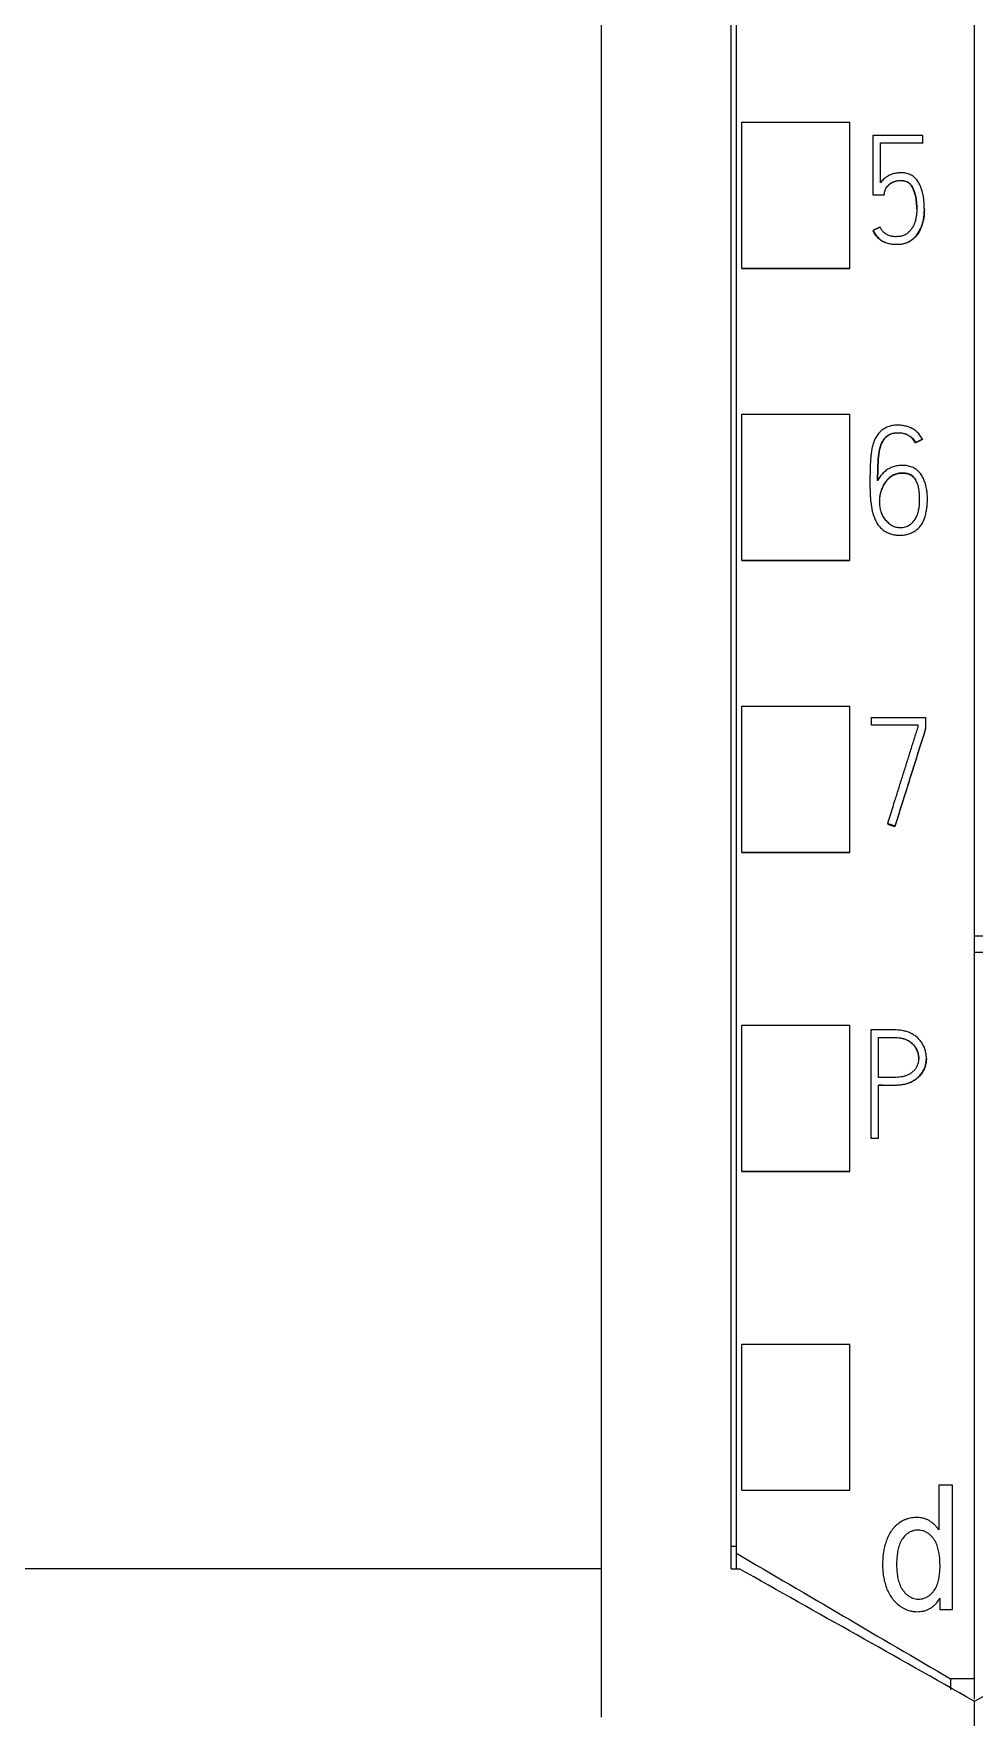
# Model space of a CAD drawing. Header units: millimetres. Extents: x 1359 to 3577, y 1333 to 3557.
# Drawn here: x 2888.37 to 2905.77, y 3203.63 to 3234.78 of the extents above; entities that cross this region are included whole.
import ezdxf

# ---------------------------------------------------------------- set-up
doc = ezdxf.new("R2010")
doc.units = ezdxf.units.MM
doc.set_wipeout_variables(frame=1)
doc.layers.add('000-PI-Oprema', color=30, linetype='Continuous', lineweight=5)
doc.layers.add('002-PI-Kabelska kanalica', color=150, linetype='Continuous')

# ---------------------------------------------------------------- blocks, each defined once
blk = doc.blocks.new('S7-1500 DQ HF - 6ES7522-1BL01-0AB0')
blk.add_wipeout([(0, 147), (34.8, 147), (34.8, 0), (0, 0)])
at = {"layer": '000-PI-Oprema', "color": 0, "linetype": 'ByBlock', "lineweight": 0}
for p, q in [((34.8, 134.681), (34.8, 21.262)), ((30.4, 23.585), (30.4, 132.4)), ((30.5, 47.36), (30.5, 50.061)), ((30.5, 50.061), (32.5, 50.061)), ((32.5, 47.36), (32.5, 50.061)), ((32.924, 49.813), (32.924, 48.714)), ((33.848, 49.813), (32.924, 49.813)), ((33.063, 48.936), (33.063, 49.674)), ((33.063, 49.674), (33.848, 49.674)), ((33.848, 49.674), (33.848, 49.813)), ((33.848, 49.674), (33.848, 49.668)), ((32.924, 48.714), (32.924, 48.708)), ((32.924, 48.714), (33.135, 48.714)), ((33.876, 48.449), (33.876, 48.455)), ((32.93, 48.057), (32.93, 48.051)), ((30.5, 47.35), (30.5, 47.36)), ((30.5, 47.36), (32.5, 47.36)), ((30.5, 47.35), (32.5, 47.35)), ((32.5, 47.35), (32.5, 47.36)), ((30.5, 41.958), (30.5, 44.659)), ((30.5, 44.659), (32.5, 44.659)), ((32.5, 41.958), (32.5, 44.659)), ((33.713, 44.131), (33.713, 44.124)), ((33.841, 44.197), (33.841, 44.191)), ((32.87, 43.39), (32.87, 43.384)), ((33.933, 43.09), (33.933, 43.097)), ((30.5, 41.95), (30.5, 41.958)), ((30.5, 41.958), (32.5, 41.958)), ((30.5, 41.95), (32.5, 41.95)), ((32.5, 41.95), (32.5, 41.958)), ((30.5, 36.556), (30.5, 39.257)), ((30.5, 39.257), (32.5, 39.257)), ((32.5, 36.556), (32.5, 39.257)), ((32.901, 38.906), (32.901, 39.048)), ((32.901, 39.048), (33.899, 39.048)), ((33.899, 39.048), (33.899, 38.845)), ((33.761, 38.906), (32.901, 38.906)), ((33.761, 38.867), (33.761, 38.906)), ((33.899, 38.845), (33.899, 38.839)), ((33.198, 37.08), (33.198, 37.074)), ((33.331, 37.036), (33.331, 37.029)), ((30.5, 36.55), (30.5, 36.556)), ((30.5, 36.556), (32.5, 36.556)), ((30.5, 36.55), (32.5, 36.55)), ((32.5, 36.55), (32.5, 36.556)), ((30.5, 30.655), (30.5, 33.356)), ((30.5, 33.356), (32.5, 33.356)), ((32.5, 30.655), (32.5, 33.356)), ((32.887, 33.266), (32.887, 31.264)), ((33.028, 32.388), (33.028, 33.124)), ((33.913, 32.737), (33.913, 32.744)), ((33.028, 31.264), (33.028, 32.247)), ((32.887, 31.264), (33.028, 31.264)), ((30.5, 30.65), (30.5, 30.655)), ((30.5, 30.655), (32.5, 30.655)), ((30.5, 30.65), (32.5, 30.65)), ((32.5, 30.65), (32.5, 30.655)), ((30.5, 24.753), (30.5, 27.454)), ((30.5, 27.454), (32.5, 27.454)), ((32.5, 24.753), (32.5, 27.454)), ((30.5, 24.75), (30.5, 24.753)), ((30.5, 24.753), (32.5, 24.753)), ((30.5, 24.75), (32.5, 24.75)), ((32.5, 24.75), (32.5, 24.753)), ((34.145, 24.842), (34.145, 24.016)), ((34.396, 24.842), (34.145, 24.842)), ((34.396, 22.542), (34.396, 24.842)), ((30.3, 23.714), (30.4, 23.714)), ((30.4, 23.299), (30.4, 23.585)), ((27.9, 23.296), (6.9, 23.296)), ((30.3, 23.299), (30.45, 23.299)), ((34.161, 22.752), (34.161, 22.542)), ((34.161, 22.542), (34.396, 22.542)), ((34.36, 21.262), (34.36, 21.059)), ((34.8, 21.262), (34.36, 21.262)), ((34.8, 21.262), (34.8, 20.886))]:
    blk.add_line(p, q, dxfattribs=at)
for centre, major_axis, ratio, start_param, end_param in [((45.942, 14.889), (314.693, 1002.461), 0.017767, 1.552474, 1.55428), ((45.677, 15.394), (311.246, 991.457), 0.017574, 1.552664, 1.55449)]:
    blk.add_ellipse(centre, major_axis=major_axis, ratio=ratio, start_param=start_param, end_param=end_param, dxfattribs=at)
for points, knots in [([(30.3, 23.299), (30.3, 26.64), (30.3, 34.605), (30.3, 47.245), (30.3, 62.731), (30.3, 77.025), (30.3, 91.235), (30.3, 105.802), (30.3, 119.972), (30.3, 129.542), (30.3, 132.586)], [0, 0, 0, 0, 0.091483, 0.21812, 0.346206, 0.515858, 0.610111, 0.736264, 0.916066, 1, 1, 1, 1]), ([(27.9, 129.52), (27.9, 127.497), (27.9, 118.948), (27.9, 105.802), (27.9, 91.235), (27.9, 77.025), (27.9, 62.731), (27.9, 47.245), (27.9, 34.486), (27.9, 25.605), (27.9, 21.348), (27.9, 20.55)], [0, 0, 0, 0, 0.055935, 0.236292, 0.362833, 0.457376, 0.627551, 0.756032, 0.883059, 0.978086, 1, 1, 1, 1]), ([(32.93, 48.057), (32.942, 48.031), (32.956, 48.005), (32.98, 47.969), (32.988, 47.958), (33.007, 47.935), (33.018, 47.925), (33.039, 47.905), (33.05, 47.896), (33.073, 47.879), (33.085, 47.871), (33.11, 47.856), (33.123, 47.849), (33.15, 47.836), (33.163, 47.831), (33.191, 47.822), (33.205, 47.818), (33.233, 47.811), (33.248, 47.808), (33.277, 47.804), (33.291, 47.803), (33.313, 47.802), (33.32, 47.801), (33.335, 47.8), (33.342, 47.8), (33.364, 47.799), (33.379, 47.799), (33.408, 47.8), (33.423, 47.801), (33.452, 47.804), (33.466, 47.807), (33.495, 47.813), (33.51, 47.817), (33.551, 47.83), (33.578, 47.842), (33.617, 47.864), (33.629, 47.872), (33.653, 47.889), (33.664, 47.898), (33.686, 47.918), (33.697, 47.928), (33.717, 47.949), (33.727, 47.961), (33.753, 47.996), (33.769, 48.02), (33.79, 48.059), (33.797, 48.072), (33.809, 48.098), (33.815, 48.112), (33.831, 48.153), (33.84, 48.181), (33.855, 48.237), (33.861, 48.266), (33.867, 48.309), (33.869, 48.323), (33.872, 48.352), (33.873, 48.367), (33.876, 48.411), (33.876, 48.44), (33.875, 48.499), (33.873, 48.557), (33.868, 48.615), (33.86, 48.673), (33.855, 48.702), (33.846, 48.745), (33.842, 48.759), (33.835, 48.788), (33.83, 48.802), (33.817, 48.844), (33.806, 48.871), (33.786, 48.911), (33.779, 48.924), (33.765, 48.949), (33.757, 48.961), (33.731, 48.997), (33.712, 49.019), (33.667, 49.058), (33.643, 49.074), (33.603, 49.094), (33.589, 49.1), (33.561, 49.109), (33.547, 49.112), (33.518, 49.118), (33.503, 49.12), (33.474, 49.122), (33.459, 49.122), (33.429, 49.122), (33.415, 49.121), (33.386, 49.119), (33.371, 49.117), (33.342, 49.113), (33.328, 49.11), (33.299, 49.103), (33.285, 49.098), (33.257, 49.089), (33.243, 49.083), (33.217, 49.071), (33.204, 49.064), (33.179, 49.048), (33.166, 49.04), (33.143, 49.022), (33.132, 49.013), (33.11, 48.993), (33.1, 48.982), (33.081, 48.96), (33.071, 48.949), (33.063, 48.936)], [0, 0, 0, 0, 0.03125, 0.03125, 0.046875, 0.046875, 0.0625, 0.0625, 0.078125, 0.078125, 0.09375, 0.09375, 0.109375, 0.109375, 0.125, 0.125, 0.140625, 0.140625, 0.15625, 0.15625, 0.171875, 0.171875, 0.179687, 0.179687, 0.1875, 0.1875, 0.203125, 0.203125, 0.21875, 0.21875, 0.234375, 0.234375, 0.25, 0.25, 0.28125, 0.28125, 0.296875, 0.296875, 0.3125, 0.3125, 0.328125, 0.328125, 0.34375, 0.34375, 0.375, 0.375, 0.390625, 0.390625, 0.40625, 0.40625, 0.4375, 0.4375, 0.46875, 0.46875, 0.484375, 0.484375, 0.5, 0.5, 0.53125, 0.53125, 0.5625, 0.59375, 0.59375, 0.625, 0.625, 0.640625, 0.640625, 0.65625, 0.65625, 0.6875, 0.6875, 0.703125, 0.703125, 0.71875, 0.71875, 0.75, 0.75, 0.78125, 0.78125, 0.796875, 0.796875, 0.8125, 0.8125, 0.828125, 0.828125, 0.84375, 0.84375, 0.859375, 0.859375, 0.875, 0.875, 0.890625, 0.890625, 0.90625, 0.90625, 0.921875, 0.921875, 0.9375, 0.9375, 0.953125, 0.953125, 0.96875, 0.96875, 0.984375, 0.984375, 1, 1, 1, 1]), ([(33.135, 48.714), (33.136, 48.738), (33.139, 48.761), (33.148, 48.794), (33.152, 48.805), (33.161, 48.827), (33.166, 48.837), (33.179, 48.856), (33.186, 48.866), (33.197, 48.879), (33.201, 48.883), (33.209, 48.892), (33.213, 48.896), (33.234, 48.915), (33.253, 48.929), (33.284, 48.946), (33.294, 48.951), (33.315, 48.96), (33.326, 48.964), (33.359, 48.974), (33.383, 48.978), (33.417, 48.981), (33.429, 48.981), (33.452, 48.981), (33.463, 48.98), (33.498, 48.977), (33.521, 48.972), (33.548, 48.962), (33.554, 48.959), (33.564, 48.954), (33.569, 48.951), (33.584, 48.942), (33.593, 48.935), (33.606, 48.924), (33.61, 48.92), (33.618, 48.911), (33.629, 48.898), (33.639, 48.884), (33.651, 48.864), (33.657, 48.854), (33.667, 48.833), (33.672, 48.823), (33.685, 48.791), (33.693, 48.769), (33.706, 48.725), (33.712, 48.703), (33.718, 48.669), (33.72, 48.658), (33.724, 48.635), (33.729, 48.601), (33.732, 48.567), (33.735, 48.521), (33.736, 48.498), (33.737, 48.43), (33.735, 48.385), (33.728, 48.328), (33.726, 48.316), (33.722, 48.294), (33.72, 48.282), (33.713, 48.248), (33.707, 48.226), (33.692, 48.182), (33.683, 48.161), (33.662, 48.119), (33.65, 48.099), (33.624, 48.062), (33.609, 48.044), (33.584, 48.02), (33.575, 48.012), (33.557, 47.998), (33.548, 47.991), (33.528, 47.979), (33.518, 47.973), (33.497, 47.963), (33.486, 47.959), (33.453, 47.949), (33.43, 47.945), (33.395, 47.942), (33.383, 47.941), (33.36, 47.94), (33.349, 47.94), (33.314, 47.941), (33.291, 47.944), (33.257, 47.951), (33.246, 47.954), (33.224, 47.961), (33.213, 47.965), (33.192, 47.975), (33.181, 47.98), (33.161, 47.992), (33.152, 47.999), (33.124, 48.02), (33.107, 48.036), (33.086, 48.064), (33.08, 48.074), (33.068, 48.094), (33.062, 48.105), (33.057, 48.115)], [0, 0, 0, 0, 0.03125, 0.03125, 0.046875, 0.046875, 0.0625, 0.0625, 0.078125, 0.078125, 0.085937, 0.085937, 0.09375, 0.09375, 0.125, 0.125, 0.140625, 0.140625, 0.15625, 0.15625, 0.1875, 0.1875, 0.203125, 0.203125, 0.21875, 0.21875, 0.25, 0.25, 0.257812, 0.257812, 0.265625, 0.265625, 0.28125, 0.28125, 0.289062, 0.289062, 0.296875, 0.3125, 0.3125, 0.328125, 0.328125, 0.34375, 0.34375, 0.375, 0.375, 0.40625, 0.40625, 0.421875, 0.421875, 0.4375, 0.46875, 0.46875, 0.5, 0.5, 0.5625, 0.5625, 0.578125, 0.578125, 0.59375, 0.59375, 0.625, 0.625, 0.65625, 0.65625, 0.6875, 0.6875, 0.71875, 0.71875, 0.734375, 0.734375, 0.75, 0.75, 0.765625, 0.765625, 0.78125, 0.78125, 0.8125, 0.8125, 0.828125, 0.828125, 0.84375, 0.84375, 0.875, 0.875, 0.890625, 0.890625, 0.90625, 0.90625, 0.921875, 0.921875, 0.9375, 0.9375, 0.96875, 0.96875, 0.984375, 0.984375, 1, 1, 1, 1]), ([(33.736, 48.45), (33.736, 48.456), (33.736, 48.461), (33.736, 48.488), (33.735, 48.511), (33.732, 48.557), (33.73, 48.579), (33.722, 48.647), (33.714, 48.692), (33.694, 48.759), (33.687, 48.781), (33.669, 48.823), (33.659, 48.844), (33.641, 48.874), (33.635, 48.883), (33.62, 48.902), (33.613, 48.911), (33.596, 48.927), (33.587, 48.934), (33.572, 48.944), (33.567, 48.947), (33.556, 48.952), (33.551, 48.954), (33.535, 48.961), (33.524, 48.964), (33.501, 48.969), (33.489, 48.971), (33.466, 48.974), (33.455, 48.974), (33.431, 48.975), (33.42, 48.974), (33.396, 48.973), (33.385, 48.971), (33.362, 48.967), (33.328, 48.959), (33.296, 48.946), (33.265, 48.929), (33.255, 48.923), (33.236, 48.909), (33.227, 48.902), (33.21, 48.887), (33.202, 48.878), (33.19, 48.865), (33.187, 48.861), (33.184, 48.857)], [0, 0, 0, 0, 0.015803, 0.015803, 0.087472, 0.087472, 0.159141, 0.159141, 0.30248, 0.30248, 0.374149, 0.374149, 0.445818, 0.445818, 0.481653, 0.481653, 0.517487, 0.517487, 0.553322, 0.553322, 0.571239, 0.571239, 0.589156, 0.589156, 0.624991, 0.624991, 0.660826, 0.660826, 0.69666, 0.69666, 0.732495, 0.732495, 0.768329, 0.768329, 0.804164, 0.875833, 0.875833, 0.911668, 0.911668, 0.947502, 0.947502, 0.983337, 0.983337, 1, 1, 1, 1]), ([(33.876, 48.449), (33.876, 48.428), (33.875, 48.406), (33.873, 48.356), (33.871, 48.327), (33.865, 48.284), (33.862, 48.269), (33.857, 48.24), (33.853, 48.226), (33.843, 48.183), (33.834, 48.155), (33.813, 48.1), (33.801, 48.074), (33.774, 48.021), (33.758, 47.996), (33.732, 47.961), (33.723, 47.95), (33.703, 47.928), (33.693, 47.917), (33.66, 47.887), (33.637, 47.87), (33.599, 47.847), (33.586, 47.841), (33.559, 47.828), (33.545, 47.823), (33.504, 47.808), (33.475, 47.801), (33.431, 47.795), (33.417, 47.794), (33.387, 47.793), (33.372, 47.793), (33.343, 47.794), (33.329, 47.795), (33.299, 47.796), (33.285, 47.797), (33.255, 47.801), (33.241, 47.803), (33.212, 47.81), (33.198, 47.814), (33.17, 47.823), (33.156, 47.828), (33.129, 47.84), (33.116, 47.846), (33.09, 47.861), (33.078, 47.87), (33.054, 47.887), (33.042, 47.896), (33.02, 47.916), (33.01, 47.926), (32.991, 47.948), (32.982, 47.96), (32.956, 47.998), (32.942, 48.024), (32.93, 48.051)], [0, 0, 0, 0, 0.044434, 0.044434, 0.104157, 0.104157, 0.134018, 0.134018, 0.16388, 0.16388, 0.223602, 0.223602, 0.283325, 0.283325, 0.343048, 0.343048, 0.37291, 0.37291, 0.402771, 0.402771, 0.462494, 0.462494, 0.492355, 0.492355, 0.522217, 0.522217, 0.58194, 0.58194, 0.611801, 0.611801, 0.641663, 0.641663, 0.671524, 0.671524, 0.701386, 0.701386, 0.731247, 0.731247, 0.761108, 0.761108, 0.79097, 0.79097, 0.820831, 0.820831, 0.850693, 0.850693, 0.880554, 0.880554, 0.910416, 0.910416, 0.940277, 0.940277, 1, 1, 1, 1]), ([(33.841, 44.197), (33.827, 44.222), (33.811, 44.246), (33.784, 44.281), (33.775, 44.292), (33.755, 44.313), (33.745, 44.323), (33.712, 44.352), (33.689, 44.369), (33.652, 44.391), (33.639, 44.398), (33.612, 44.41), (33.599, 44.415), (33.558, 44.429), (33.53, 44.437), (33.487, 44.444), (33.473, 44.447), (33.444, 44.45), (33.43, 44.451), (33.387, 44.453), (33.358, 44.453), (33.315, 44.449), (33.3, 44.448), (33.272, 44.443), (33.258, 44.44), (33.215, 44.428), (33.189, 44.418), (33.15, 44.398), (33.137, 44.391), (33.113, 44.375), (33.101, 44.367), (33.067, 44.34), (33.046, 44.319), (33.018, 44.286), (33.009, 44.275), (32.992, 44.251), (32.985, 44.239), (32.963, 44.202), (32.951, 44.175), (32.93, 44.121), (32.922, 44.093), (32.908, 44.037), (32.903, 44.009), (32.894, 43.953), (32.89, 43.924), (32.881, 43.839), (32.877, 43.781), (32.873, 43.666), (32.872, 43.609), (32.869, 43.436), (32.868, 43.321), (32.874, 43.177), (32.876, 43.149), (32.879, 43.092), (32.882, 43.063), (32.891, 42.977), (32.9, 42.921), (32.917, 42.85), (32.92, 42.836), (32.928, 42.808), (32.933, 42.794), (32.947, 42.753), (32.957, 42.726), (32.975, 42.687), (32.982, 42.674), (32.996, 42.649), (33.003, 42.636), (33.027, 42.599), (33.045, 42.577), (33.075, 42.546), (33.086, 42.536), (33.108, 42.517), (33.12, 42.508), (33.156, 42.484), (33.182, 42.471), (33.222, 42.454), (33.236, 42.449), (33.264, 42.44), (33.278, 42.436), (33.32, 42.425), (33.348, 42.421), (33.392, 42.417), (33.406, 42.416), (33.435, 42.415), (33.45, 42.416), (33.493, 42.419), (33.521, 42.423), (33.564, 42.434), (33.577, 42.438), (33.605, 42.447), (33.619, 42.453), (33.658, 42.47), (33.684, 42.484), (33.719, 42.509), (33.731, 42.518), (33.754, 42.536), (33.764, 42.546), (33.795, 42.577), (33.813, 42.599), (33.837, 42.636), (33.844, 42.649), (33.857, 42.675), (33.863, 42.688), (33.88, 42.728), (33.889, 42.756), (33.9, 42.798), (33.903, 42.812), (33.909, 42.84), (33.911, 42.855), (33.918, 42.898), (33.922, 42.926), (33.931, 43.013), (33.934, 43.07), (33.932, 43.156), (33.93, 43.185), (33.923, 43.242), (33.919, 43.271), (33.906, 43.329), (33.899, 43.357), (33.881, 43.412), (33.87, 43.44), (33.845, 43.493), (33.831, 43.518), (33.798, 43.566), (33.779, 43.588), (33.747, 43.618), (33.735, 43.628), (33.712, 43.645), (33.699, 43.652), (33.673, 43.666), (33.66, 43.672), (33.632, 43.683), (33.618, 43.687), (33.576, 43.699), (33.547, 43.704), (33.503, 43.708), (33.488, 43.708), (33.459, 43.709), (33.444, 43.709), (33.401, 43.706), (33.372, 43.702), (33.329, 43.692), (33.314, 43.688), (33.287, 43.679), (33.273, 43.674), (33.234, 43.656), (33.208, 43.642), (33.172, 43.617), (33.16, 43.608), (33.137, 43.589), (33.127, 43.58), (33.095, 43.549), (33.076, 43.527), (33.041, 43.48), (33.025, 43.455), (33.012, 43.429)], [0, 0, 0, 0, 0.015625, 0.015625, 0.023437, 0.023437, 0.03125, 0.03125, 0.046875, 0.046875, 0.054687, 0.054687, 0.0625, 0.0625, 0.078125, 0.078125, 0.085937, 0.085937, 0.09375, 0.09375, 0.109375, 0.109375, 0.117187, 0.117187, 0.125, 0.125, 0.140625, 0.140625, 0.148437, 0.148437, 0.15625, 0.15625, 0.171875, 0.171875, 0.179687, 0.179687, 0.1875, 0.1875, 0.203125, 0.203125, 0.21875, 0.21875, 0.234375, 0.234375, 0.25, 0.25, 0.28125, 0.28125, 0.3125, 0.3125, 0.375, 0.375, 0.390625, 0.390625, 0.40625, 0.40625, 0.4375, 0.4375, 0.445312, 0.445312, 0.453125, 0.453125, 0.46875, 0.46875, 0.476562, 0.476562, 0.484375, 0.484375, 0.5, 0.5, 0.507812, 0.507812, 0.515625, 0.515625, 0.53125, 0.53125, 0.539062, 0.539062, 0.546875, 0.546875, 0.5625, 0.5625, 0.570312, 0.570312, 0.578125, 0.578125, 0.59375, 0.59375, 0.601562, 0.601562, 0.609375, 0.609375, 0.625, 0.625, 0.632812, 0.632812, 0.640625, 0.640625, 0.65625, 0.65625, 0.664062, 0.664062, 0.671875, 0.671875, 0.6875, 0.6875, 0.695312, 0.695312, 0.703125, 0.703125, 0.71875, 0.71875, 0.75, 0.75, 0.765625, 0.765625, 0.78125, 0.78125, 0.796875, 0.796875, 0.8125, 0.8125, 0.828125, 0.828125, 0.84375, 0.84375, 0.851562, 0.851562, 0.859375, 0.859375, 0.867187, 0.867187, 0.875, 0.875, 0.890625, 0.890625, 0.898437, 0.898437, 0.90625, 0.90625, 0.921875, 0.921875, 0.929687, 0.929687, 0.9375, 0.9375, 0.953125, 0.953125, 0.960937, 0.960937, 0.96875, 0.96875, 0.984375, 0.984375, 1, 1, 1, 1]), ([(33.012, 43.429), (33.012, 43.49), (33.012, 43.551), (33.014, 43.642), (33.015, 43.673), (33.018, 43.734), (33.019, 43.764), (33.023, 43.825), (33.025, 43.855), (33.032, 43.916), (33.036, 43.946), (33.045, 43.991), (33.049, 44.006), (33.056, 44.036), (33.06, 44.051), (33.075, 44.096), (33.086, 44.124), (33.104, 44.158), (33.108, 44.165), (33.116, 44.178), (33.121, 44.185), (33.134, 44.204), (33.144, 44.216), (33.16, 44.232), (33.166, 44.238), (33.177, 44.248), (33.184, 44.253), (33.202, 44.267), (33.216, 44.275), (33.237, 44.285), (33.244, 44.288), (33.258, 44.293), (33.266, 44.296), (33.288, 44.302), (33.303, 44.305), (33.334, 44.31), (33.349, 44.312), (33.38, 44.314), (33.396, 44.314), (33.427, 44.313), (33.442, 44.312), (33.473, 44.307), (33.495, 44.303), (33.517, 44.296), (33.532, 44.291), (33.539, 44.289), (33.561, 44.28), (33.575, 44.273), (33.602, 44.257), (33.615, 44.249), (33.633, 44.234), (33.639, 44.229), (33.65, 44.218), (33.656, 44.213), (33.672, 44.196), (33.681, 44.184), (33.699, 44.158), (33.707, 44.145), (33.713, 44.131)], [0, 0, 0, 0, 0.125, 0.125, 0.1875, 0.1875, 0.25, 0.25, 0.3125, 0.3125, 0.375, 0.375, 0.40625, 0.40625, 0.4375, 0.4375, 0.5, 0.5, 0.515625, 0.515625, 0.53125, 0.53125, 0.5625, 0.5625, 0.578125, 0.578125, 0.59375, 0.59375, 0.625, 0.625, 0.640625, 0.640625, 0.65625, 0.65625, 0.6875, 0.6875, 0.71875, 0.71875, 0.75, 0.75, 0.78125, 0.78125, 0.8125, 0.828125, 0.828125, 0.84375, 0.84375, 0.875, 0.875, 0.90625, 0.90625, 0.921875, 0.921875, 0.9375, 0.9375, 0.96875, 0.96875, 1, 1, 1, 1]), ([(33.713, 44.124), (33.7, 44.152), (33.682, 44.178), (33.656, 44.206), (33.651, 44.211), (33.64, 44.222), (33.634, 44.227), (33.616, 44.242), (33.59, 44.259), (33.563, 44.273), (33.534, 44.285), (33.519, 44.29), (33.489, 44.298), (33.474, 44.301), (33.444, 44.305), (33.428, 44.307), (33.382, 44.308), (33.351, 44.307), (33.305, 44.3), (33.29, 44.296), (33.26, 44.288), (33.246, 44.283), (33.225, 44.273), (33.218, 44.269), (33.204, 44.261), (33.198, 44.257), (33.179, 44.243), (33.161, 44.228), (33.146, 44.211), (33.136, 44.199), (33.131, 44.193), (33.117, 44.174), (33.109, 44.161), (33.094, 44.134), (33.088, 44.12), (33.076, 44.092), (33.071, 44.077), (33.056, 44.033), (33.049, 44.003), (33.037, 43.943), (33.032, 43.913), (33.025, 43.852), (33.023, 43.822), (33.019, 43.76), (33.018, 43.73), (33.015, 43.668), (33.015, 43.637), (33.012, 43.545), (33.012, 43.484), (33.012, 43.422)], [0, 0, 0, 0, 0.0625, 0.0625, 0.078125, 0.078125, 0.09375, 0.09375, 0.125, 0.15625, 0.15625, 0.1875, 0.1875, 0.21875, 0.21875, 0.25, 0.25, 0.3125, 0.3125, 0.34375, 0.34375, 0.375, 0.375, 0.390625, 0.390625, 0.40625, 0.40625, 0.4375, 0.453125, 0.453125, 0.46875, 0.46875, 0.5, 0.5, 0.53125, 0.53125, 0.5625, 0.5625, 0.625, 0.625, 0.6875, 0.6875, 0.75, 0.75, 0.8125, 0.8125, 0.875, 0.875, 1, 1, 1, 1]), ([(33.285, 43.523), (33.31, 43.537), (33.338, 43.548), (33.38, 43.559), (33.395, 43.561), (33.424, 43.565), (33.454, 43.568), (33.483, 43.567), (33.512, 43.566), (33.527, 43.564), (33.556, 43.559), (33.571, 43.556), (33.599, 43.546), (33.612, 43.54), (33.638, 43.526), (33.65, 43.518), (33.672, 43.498), (33.682, 43.487), (33.701, 43.465), (33.709, 43.453), (33.724, 43.427), (33.731, 43.414), (33.749, 43.374), (33.758, 43.346), (33.769, 43.304), (33.772, 43.289), (33.777, 43.26), (33.779, 43.246), (33.784, 43.202), (33.786, 43.173), (33.788, 43.115), (33.789, 43.086), (33.787, 42.999), (33.782, 42.941), (33.764, 42.854), (33.757, 42.825), (33.742, 42.784), (33.736, 42.77), (33.724, 42.744), (33.717, 42.731), (33.694, 42.693), (33.675, 42.671), (33.649, 42.645), (33.644, 42.64), (33.632, 42.63), (33.627, 42.626), (33.609, 42.612), (33.597, 42.605), (33.571, 42.59), (33.558, 42.584), (33.53, 42.574), (33.502, 42.565), (33.473, 42.561), (33.444, 42.558), (33.429, 42.558), (33.399, 42.559), (33.385, 42.561), (33.356, 42.566), (33.342, 42.57), (33.3, 42.585), (33.274, 42.598), (33.237, 42.623), (33.225, 42.632), (33.203, 42.651), (33.182, 42.671), (33.162, 42.693), (33.144, 42.716), (33.135, 42.728), (33.111, 42.765), (33.097, 42.791), (33.08, 42.831), (33.075, 42.845), (33.066, 42.873), (33.062, 42.888), (33.052, 42.93), (33.048, 42.959), (33.044, 43.003), (33.044, 43.017), (33.043, 43.047), (33.043, 43.061), (33.046, 43.105), (33.049, 43.134), (33.06, 43.192), (33.067, 43.22), (33.082, 43.262), (33.087, 43.275), (33.098, 43.303), (33.105, 43.316), (33.125, 43.355), (33.14, 43.379), (33.165, 43.415), (33.174, 43.426), (33.194, 43.449), (33.204, 43.459), (33.236, 43.49), (33.259, 43.508), (33.285, 43.523)], [0, 0, 0, 0, 0.03125, 0.03125, 0.046875, 0.046875, 0.0625, 0.078125, 0.078125, 0.09375, 0.09375, 0.109375, 0.109375, 0.125, 0.125, 0.140625, 0.140625, 0.15625, 0.15625, 0.171875, 0.171875, 0.1875, 0.1875, 0.21875, 0.21875, 0.234375, 0.234375, 0.25, 0.25, 0.28125, 0.28125, 0.3125, 0.3125, 0.375, 0.375, 0.40625, 0.40625, 0.421875, 0.421875, 0.4375, 0.4375, 0.46875, 0.46875, 0.476562, 0.476562, 0.484375, 0.484375, 0.5, 0.5, 0.515625, 0.515625, 0.53125, 0.546875, 0.546875, 0.5625, 0.5625, 0.578125, 0.578125, 0.59375, 0.59375, 0.625, 0.625, 0.640625, 0.640625, 0.65625, 0.671875, 0.671875, 0.6875, 0.6875, 0.71875, 0.71875, 0.734375, 0.734375, 0.75, 0.75, 0.78125, 0.78125, 0.796875, 0.796875, 0.8125, 0.8125, 0.84375, 0.84375, 0.875, 0.875, 0.890625, 0.890625, 0.90625, 0.90625, 0.9375, 0.9375, 0.953125, 0.953125, 0.96875, 0.96875, 1, 1, 1, 1]), ([(33.285, 43.516), (33.259, 43.502), (33.236, 43.484), (33.204, 43.453), (33.194, 43.443), (33.175, 43.42), (33.166, 43.409), (33.14, 43.373), (33.125, 43.348), (33.105, 43.309), (33.098, 43.296), (33.087, 43.269), (33.082, 43.255), (33.067, 43.214), (33.06, 43.185), (33.052, 43.142), (33.05, 43.128), (33.046, 43.099), (33.045, 43.084), (33.044, 43.059), (33.043, 43.048), (33.043, 43.037)], [0, 0, 0, 0, 0.157109, 0.157109, 0.235664, 0.235664, 0.314218, 0.314218, 0.471328, 0.471328, 0.549882, 0.549882, 0.628437, 0.628437, 0.785546, 0.785546, 0.864101, 0.864101, 0.942655, 0.942655, 1, 1, 1, 1]), ([(33.705, 43.451), (33.701, 43.458), (33.696, 43.465), (33.681, 43.482), (33.671, 43.493), (33.654, 43.507), (33.648, 43.512), (33.636, 43.52), (33.63, 43.524), (33.611, 43.535), (33.597, 43.54), (33.569, 43.55), (33.555, 43.553), (33.526, 43.558), (33.512, 43.56), (33.483, 43.561), (33.468, 43.561), (33.424, 43.56), (33.395, 43.556), (33.352, 43.545), (33.338, 43.541), (33.318, 43.533), (33.311, 43.53), (33.298, 43.523), (33.291, 43.52), (33.285, 43.516)], [0, 0, 0, 0, 0.053658, 0.053658, 0.148292, 0.148292, 0.195609, 0.195609, 0.242926, 0.242926, 0.33756, 0.33756, 0.432195, 0.432195, 0.526829, 0.526829, 0.621463, 0.621463, 0.810732, 0.810732, 0.905366, 0.905366, 0.952683, 0.952683, 1, 1, 1, 1]), ([(33.198, 37.08), (33.244, 37.229), (33.291, 37.378), (33.361, 37.601), (33.385, 37.676), (33.431, 37.825), (33.454, 37.9), (33.489, 38.011), (33.501, 38.049), (33.525, 38.123), (33.536, 38.16), (33.571, 38.272), (33.595, 38.346), (33.642, 38.495), (33.665, 38.57), (33.7, 38.682), (33.712, 38.719), (33.73, 38.775), (33.736, 38.793), (33.745, 38.821), (33.748, 38.83), (33.754, 38.849), (33.757, 38.858), (33.761, 38.867)], [0, 0, 0, 0, 0.25, 0.25, 0.375, 0.375, 0.5, 0.5, 0.5625, 0.5625, 0.625, 0.625, 0.75, 0.75, 0.875, 0.875, 0.9375, 0.9375, 0.96875, 0.96875, 0.984375, 0.984375, 1, 1, 1, 1]), ([(33.028, 32.247), (33.08, 32.247), (33.132, 32.247), (33.235, 32.246), (33.287, 32.245), (33.364, 32.247), (33.39, 32.248), (33.428, 32.252), (33.441, 32.253), (33.467, 32.256), (33.48, 32.258), (33.518, 32.265), (33.543, 32.271), (33.592, 32.287), (33.616, 32.297), (33.651, 32.314), (33.663, 32.321), (33.685, 32.334), (33.696, 32.341), (33.728, 32.363), (33.748, 32.379), (33.776, 32.406), (33.785, 32.415), (33.802, 32.435), (33.811, 32.445), (33.834, 32.475), (33.848, 32.497), (33.866, 32.531), (33.871, 32.543), (33.881, 32.567), (33.886, 32.579), (33.898, 32.616), (33.903, 32.642), (33.909, 32.68), (33.911, 32.693), (33.913, 32.719), (33.913, 32.732), (33.913, 32.771), (33.911, 32.796), (33.905, 32.835), (33.903, 32.847), (33.897, 32.873), (33.894, 32.885), (33.882, 32.923), (33.873, 32.947), (33.856, 32.981), (33.85, 32.993), (33.837, 33.015), (33.83, 33.026), (33.808, 33.058), (33.791, 33.078), (33.756, 33.116), (33.737, 33.133), (33.706, 33.157), (33.695, 33.164), (33.673, 33.179), (33.662, 33.185), (33.629, 33.204), (33.605, 33.215), (33.569, 33.228), (33.556, 33.232), (33.531, 33.239), (33.519, 33.242), (33.456, 33.257), (33.404, 33.263), (33.327, 33.267), (33.301, 33.267), (33.249, 33.268), (33.198, 33.267), (33.146, 33.266), (33.094, 33.265), (33.016, 33.265), (32.939, 33.266), (32.887, 33.266)], [0, 0, 0, 0, 0.0625, 0.0625, 0.125, 0.125, 0.15625, 0.15625, 0.171875, 0.171875, 0.1875, 0.1875, 0.21875, 0.21875, 0.25, 0.25, 0.265625, 0.265625, 0.28125, 0.28125, 0.3125, 0.3125, 0.328125, 0.328125, 0.34375, 0.34375, 0.375, 0.375, 0.390625, 0.390625, 0.40625, 0.40625, 0.4375, 0.4375, 0.453125, 0.453125, 0.46875, 0.46875, 0.5, 0.5, 0.515625, 0.515625, 0.53125, 0.53125, 0.5625, 0.5625, 0.578125, 0.578125, 0.59375, 0.59375, 0.625, 0.625, 0.65625, 0.65625, 0.671875, 0.671875, 0.6875, 0.6875, 0.71875, 0.71875, 0.734375, 0.734375, 0.75, 0.75, 0.8125, 0.8125, 0.84375, 0.84375, 0.875, 0.90625, 0.90625, 0.9375, 1, 1, 1, 1]), ([(33.028, 33.124), (33.067, 33.125), (33.106, 33.124), (33.164, 33.124), (33.183, 33.124), (33.222, 33.125), (33.241, 33.125), (33.299, 33.127), (33.338, 33.127), (33.396, 33.123), (33.415, 33.121), (33.454, 33.115), (33.473, 33.11), (33.502, 33.102), (33.511, 33.099), (33.53, 33.091), (33.539, 33.088), (33.566, 33.075), (33.583, 33.066), (33.608, 33.05), (33.617, 33.044), (33.633, 33.032), (33.64, 33.026), (33.663, 33.006), (33.676, 32.992), (33.695, 32.969), (33.701, 32.961), (33.713, 32.945), (33.718, 32.936), (33.733, 32.91), (33.741, 32.892), (33.752, 32.865), (33.755, 32.855), (33.76, 32.836), (33.762, 32.826), (33.768, 32.797), (33.771, 32.777), (33.772, 32.747), (33.772, 32.738), (33.771, 32.718), (33.77, 32.708), (33.766, 32.678), (33.762, 32.659), (33.753, 32.63), (33.75, 32.621), (33.742, 32.603), (33.738, 32.594), (33.724, 32.567), (33.713, 32.55), (33.695, 32.527), (33.688, 32.519), (33.675, 32.505), (33.667, 32.498), (33.645, 32.478), (33.629, 32.466), (33.604, 32.45), (33.595, 32.445), (33.578, 32.436), (33.569, 32.431), (33.541, 32.419), (33.522, 32.413), (33.494, 32.405), (33.484, 32.403), (33.464, 32.399), (33.454, 32.397), (33.425, 32.393), (33.405, 32.391), (33.365, 32.389), (33.346, 32.388), (33.306, 32.388), (33.266, 32.388), (33.227, 32.388), (33.187, 32.388), (33.167, 32.388), (33.108, 32.389), (33.068, 32.388), (33.028, 32.388)], [0, 0, 0, 0, 0.0625, 0.0625, 0.09375, 0.09375, 0.125, 0.125, 0.1875, 0.1875, 0.21875, 0.21875, 0.25, 0.25, 0.265625, 0.265625, 0.28125, 0.28125, 0.3125, 0.3125, 0.328125, 0.328125, 0.34375, 0.34375, 0.375, 0.375, 0.390625, 0.390625, 0.40625, 0.40625, 0.4375, 0.4375, 0.453125, 0.453125, 0.46875, 0.46875, 0.5, 0.5, 0.515625, 0.515625, 0.53125, 0.53125, 0.5625, 0.5625, 0.578125, 0.578125, 0.59375, 0.59375, 0.625, 0.625, 0.640625, 0.640625, 0.65625, 0.65625, 0.6875, 0.6875, 0.703125, 0.703125, 0.71875, 0.71875, 0.75, 0.75, 0.765625, 0.765625, 0.78125, 0.78125, 0.8125, 0.8125, 0.84375, 0.84375, 0.875, 0.90625, 0.90625, 0.9375, 0.9375, 1, 1, 1, 1]), ([(33.772, 32.738), (33.772, 32.741), (33.772, 32.744), (33.771, 32.757), (33.771, 32.767), (33.769, 32.786), (33.767, 32.796), (33.762, 32.825), (33.756, 32.844), (33.746, 32.873), (33.743, 32.882), (33.734, 32.9), (33.721, 32.926), (33.705, 32.951), (33.686, 32.974), (33.68, 32.982), (33.666, 32.996), (33.659, 33.003), (33.637, 33.023), (33.621, 33.035), (33.596, 33.051), (33.588, 33.057), (33.57, 33.066), (33.561, 33.071), (33.535, 33.084), (33.516, 33.091), (33.478, 33.103), (33.459, 33.107), (33.42, 33.114), (33.4, 33.117), (33.342, 33.121), (33.303, 33.12), (33.244, 33.119), (33.224, 33.118), (33.185, 33.118), (33.165, 33.118), (33.107, 33.118), (33.068, 33.118), (33.028, 33.118)], [0, 0, 0, 0, 0.009533, 0.009533, 0.040485, 0.040485, 0.071437, 0.071437, 0.133342, 0.133342, 0.164294, 0.164294, 0.195246, 0.25715, 0.25715, 0.288102, 0.288102, 0.319054, 0.319054, 0.380958, 0.380958, 0.41191, 0.41191, 0.442862, 0.442862, 0.504767, 0.504767, 0.566671, 0.566671, 0.628575, 0.628575, 0.752383, 0.752383, 0.814287, 0.814287, 0.876192, 0.876192, 1, 1, 1, 1]), ([(33.913, 32.738), (33.913, 32.713), (33.911, 32.688), (33.906, 32.65), (33.903, 32.637), (33.897, 32.612), (33.894, 32.599), (33.882, 32.562), (33.872, 32.538), (33.849, 32.493), (33.835, 32.471), (33.812, 32.439), (33.803, 32.429), (33.786, 32.41), (33.777, 32.401), (33.749, 32.374), (33.729, 32.357), (33.697, 32.335), (33.686, 32.328), (33.663, 32.315), (33.652, 32.309), (33.617, 32.291), (33.594, 32.281), (33.556, 32.269), (33.544, 32.266), (33.519, 32.259), (33.506, 32.257), (33.442, 32.245), (33.391, 32.242), (33.288, 32.239), (33.236, 32.24), (33.132, 32.241), (33.08, 32.241), (33.028, 32.241)], [0, 0, 0, 0, 0.065202, 0.065202, 0.098588, 0.098588, 0.131973, 0.131973, 0.198745, 0.198745, 0.265516, 0.265516, 0.298902, 0.298902, 0.332287, 0.332287, 0.399059, 0.399059, 0.432444, 0.432444, 0.46583, 0.46583, 0.532601, 0.532601, 0.565987, 0.565987, 0.599372, 0.599372, 0.732915, 0.732915, 0.866457, 0.866457, 1, 1, 1, 1]), ([(34.145, 24.016), (34.125, 24.047), (34.103, 24.074), (34.066, 24.112), (34.053, 24.124), (34.032, 24.142), (34.025, 24.147), (34.011, 24.158), (34.003, 24.163), (33.981, 24.178), (33.966, 24.187), (33.935, 24.204), (33.911, 24.214), (33.885, 24.223), (33.868, 24.228), (33.859, 24.231), (33.833, 24.237), (33.798, 24.243), (33.763, 24.245), (33.727, 24.246), (33.709, 24.246), (33.655, 24.242), (33.62, 24.236), (33.577, 24.225), (33.568, 24.222), (33.551, 24.217), (33.543, 24.214), (33.518, 24.204), (33.501, 24.197), (33.454, 24.174), (33.423, 24.155), (33.388, 24.128), (33.38, 24.122), (33.367, 24.111), (33.346, 24.093), (33.315, 24.062), (33.292, 24.035), (33.271, 24.006), (33.26, 23.992), (33.232, 23.946), (33.215, 23.915), (33.186, 23.85), (33.174, 23.817), (33.157, 23.766), (33.152, 23.749), (33.143, 23.715), (33.13, 23.663), (33.121, 23.611), (33.107, 23.506), (33.103, 23.436), (33.103, 23.329), (33.105, 23.294), (33.11, 23.223), (33.119, 23.153), (33.133, 23.084), (33.151, 23.015), (33.162, 22.981), (33.187, 22.915), (33.202, 22.882), (33.234, 22.82), (33.253, 22.789), (33.284, 22.746), (33.295, 22.732), (33.318, 22.704), (33.354, 22.665), (33.394, 22.631), (33.43, 22.605), (33.438, 22.599), (33.453, 22.59), (33.46, 22.585), (33.483, 22.571), (33.53, 22.546), (33.58, 22.528), (33.623, 22.518), (33.632, 22.516), (33.649, 22.512), (33.658, 22.511), (33.685, 22.507), (33.703, 22.506), (33.738, 22.504), (33.756, 22.504), (33.791, 22.506), (33.809, 22.508), (33.836, 22.512), (33.844, 22.513), (33.862, 22.517), (33.888, 22.523), (33.922, 22.534), (33.946, 22.545), (33.962, 22.553), (33.97, 22.557), (33.994, 22.57), (34.024, 22.59), (34.051, 22.612), (34.077, 22.637), (34.089, 22.65), (34.124, 22.691), (34.144, 22.721), (34.161, 22.752)], [0, 0, 0, 0, 0.03125, 0.03125, 0.046875, 0.046875, 0.054687, 0.054687, 0.0625, 0.0625, 0.078125, 0.078125, 0.09375, 0.101562, 0.101562, 0.109375, 0.109375, 0.125, 0.140625, 0.140625, 0.15625, 0.15625, 0.1875, 0.1875, 0.195312, 0.195312, 0.203125, 0.203125, 0.21875, 0.21875, 0.25, 0.25, 0.257813, 0.257813, 0.265625, 0.28125, 0.296875, 0.296875, 0.3125, 0.3125, 0.34375, 0.34375, 0.375, 0.375, 0.390625, 0.390625, 0.40625, 0.4375, 0.4375, 0.5, 0.5, 0.53125, 0.53125, 0.5625, 0.59375, 0.59375, 0.625, 0.625, 0.65625, 0.65625, 0.6875, 0.6875, 0.703125, 0.703125, 0.71875, 0.75, 0.75, 0.757813, 0.757813, 0.765625, 0.765625, 0.78125, 0.8125, 0.8125, 0.820313, 0.820313, 0.828125, 0.828125, 0.84375, 0.84375, 0.859375, 0.859375, 0.875, 0.875, 0.882813, 0.882813, 0.890625, 0.90625, 0.914063, 0.914063, 0.921875, 0.921875, 0.9375, 0.953125, 0.953125, 0.96875, 0.96875, 1, 1, 1, 1]), ([(33.476, 23.858), (33.497, 23.887), (33.52, 23.913), (33.561, 23.947), (33.575, 23.957), (33.605, 23.975), (33.629, 23.987), (33.654, 23.996), (33.671, 24.001), (33.679, 24.003), (33.705, 24.008), (33.723, 24.011), (33.749, 24.012), (33.758, 24.012), (33.775, 24.011), (33.784, 24.011), (33.811, 24.008), (33.836, 24.003), (33.862, 23.996), (33.878, 23.99), (33.886, 23.986), (33.911, 23.975), (33.926, 23.967), (33.948, 23.952), (33.955, 23.947), (33.969, 23.936), (33.976, 23.93), (33.995, 23.913), (34.008, 23.9), (34.025, 23.88), (34.031, 23.874), (34.041, 23.86), (34.047, 23.853), (34.057, 23.839), (34.062, 23.832), (34.071, 23.817), (34.076, 23.809), (34.097, 23.77), (34.11, 23.738), (34.126, 23.688), (34.13, 23.671), (34.139, 23.637), (34.142, 23.62), (34.152, 23.568), (34.156, 23.533), (34.163, 23.464), (34.164, 23.429), (34.166, 23.359), (34.166, 23.325), (34.164, 23.272), (34.163, 23.255), (34.16, 23.22), (34.158, 23.202), (34.152, 23.15), (34.146, 23.116), (34.133, 23.065), (34.128, 23.048), (34.117, 23.014), (34.111, 22.998), (34.09, 22.95), (34.073, 22.92), (34.047, 22.884), (34.042, 22.878), (34.031, 22.864), (34.025, 22.857), (34.007, 22.838), (33.994, 22.826), (33.967, 22.803), (33.953, 22.793), (33.931, 22.779), (33.923, 22.775), (33.907, 22.767), (33.883, 22.756), (33.858, 22.748), (33.824, 22.741), (33.806, 22.738), (33.771, 22.736), (33.754, 22.737), (33.719, 22.74), (33.701, 22.743), (33.667, 22.753), (33.643, 22.762), (33.619, 22.774), (33.604, 22.783), (33.596, 22.787), (33.56, 22.812), (33.534, 22.836), (33.505, 22.868), (33.499, 22.875), (33.488, 22.889), (33.483, 22.896), (33.467, 22.917), (33.458, 22.932), (33.441, 22.962), (33.433, 22.978), (33.419, 23.011), (33.413, 23.027), (33.396, 23.077), (33.388, 23.111), (33.378, 23.162), (33.376, 23.18), (33.371, 23.214), (33.369, 23.232), (33.365, 23.284), (33.363, 23.319), (33.362, 23.389), (33.363, 23.424), (33.366, 23.493), (33.369, 23.528), (33.378, 23.597), (33.384, 23.632), (33.401, 23.7), (33.411, 23.734), (33.431, 23.782), (33.439, 23.798), (33.456, 23.829), (33.465, 23.844), (33.476, 23.858)], [0, 0, 0, 0, 0.03125, 0.03125, 0.046875, 0.046875, 0.0625, 0.070312, 0.070312, 0.078125, 0.078125, 0.09375, 0.09375, 0.101563, 0.101563, 0.109375, 0.109375, 0.125, 0.132813, 0.132813, 0.140625, 0.140625, 0.15625, 0.15625, 0.164063, 0.164063, 0.171875, 0.171875, 0.1875, 0.1875, 0.195313, 0.195313, 0.203125, 0.203125, 0.210938, 0.210938, 0.21875, 0.21875, 0.25, 0.25, 0.265625, 0.265625, 0.28125, 0.28125, 0.3125, 0.3125, 0.34375, 0.34375, 0.375, 0.375, 0.390625, 0.390625, 0.40625, 0.40625, 0.4375, 0.4375, 0.453125, 0.453125, 0.46875, 0.46875, 0.5, 0.5, 0.507813, 0.507813, 0.515625, 0.515625, 0.53125, 0.53125, 0.546875, 0.546875, 0.554688, 0.554688, 0.5625, 0.578125, 0.578125, 0.59375, 0.59375, 0.609375, 0.609375, 0.625, 0.625, 0.640625, 0.648438, 0.648438, 0.65625, 0.65625, 0.6875, 0.6875, 0.695313, 0.695313, 0.703125, 0.703125, 0.71875, 0.71875, 0.734375, 0.734375, 0.75, 0.75, 0.78125, 0.78125, 0.796875, 0.796875, 0.8125, 0.8125, 0.84375, 0.84375, 0.875, 0.875, 0.90625, 0.90625, 0.9375, 0.9375, 0.96875, 0.96875, 0.984375, 0.984375, 1, 1, 1, 1]), ([(34.8, 20.849), (34.8, 19.341), (34.8, 16.091), (34.8, 11.808), (34.8, 9.033), (34.8, 8)], [0, 0, 0, 0, 0.352188, 0.75882, 1, 1, 1, 1])]:
    blk.add_open_spline(points, degree=3, knots=knots, dxfattribs=at)
for points, weights in [([(33.057, 48.115), (32.994, 48.086), (32.93, 48.057)], [0.499999869056, 0.500000130944, 0.499999869056]), ([(33.713, 44.131), (33.777, 44.164), (33.841, 44.197)], [0.499999836984, 0.500000163016, 0.499999836984]), ([(33.841, 44.191), (33.777, 44.158), (33.713, 44.124)], [0.500000111379, 0.499999888621, 0.500000111379]), ([(33.331, 37.036), (33.264, 37.058), (33.198, 37.08)], [0.500000361581, 0.499999638419, 0.500000361581]), ([(33.198, 37.074), (33.264, 37.052), (33.331, 37.029)], [0.500000013202, 0.499999986798, 0.500000013202])]:
    blk.add_rational_spline(points, weights, degree=2, dxfattribs=at)
for points in [[(30.4, 23.585), (31.72, 22.81), (33.04, 22.036), (34.36, 21.262)], [(34.8, 20.849), (33.35, 21.666), (31.9, 22.483), (30.45, 23.299)]]:
    blk.add_open_spline(points, degree=3, dxfattribs=at)
blk = doc.blocks.new('S7-1500 AQ HF - 6ES7532-5HF00-0AB0')
at = {"layer": '000-PI-Oprema', "color": 0, "linetype": 'ByBlock', "lineweight": 0}
blk.add_open_spline([(4.35, 23.299), (2.9, 22.483), (1.45, 21.666), (0, 20.849)], degree=3, dxfattribs=at)
blk.add_open_spline([(0, 20.849), (0, 19.341), (0, 16.091), (0, 10.808), (0, 7.033), (0, 5)], degree=3, knots=[0, 0, 0, 0, 0.285532, 0.615204, 1, 1, 1, 1], dxfattribs=at)
blk = doc.blocks.new('6ES7590-1AB60-0AA0-montažna za 1500')
for p, q in [((46379.794, 47032.687), (46179.794, 47032.687)), ((46379.794, 47032.387), (46179.794, 47032.387))]:
    blk.add_line(p, q)

msp = doc.modelspace()

# ---------------------------------------------------------------- block references
msp.add_blockref('6ES7590-1AB60-0AA0-montažna za 1500', (-43423.223, -43814.604))

# ---------------------------------------------------------------- next in the draw order: block references
at = {"layer": '002-PI-Kabelska kanalica', "color": 0, "linetype": 'ByBlock', "lineweight": 0}
msp.add_blockref('S7-1500 AQ HF - 6ES7532-5HF00-0AB0', (2905.771, 3183.076), dxfattribs=at)

# ---------------------------------------------------------------- next in the draw order: block references
msp.add_blockref('S7-1500 DQ HF - 6ES7522-1BL01-0AB0', (2870.971, 3183.083), dxfattribs=at)

doc.saveas('drawing.dxf')
